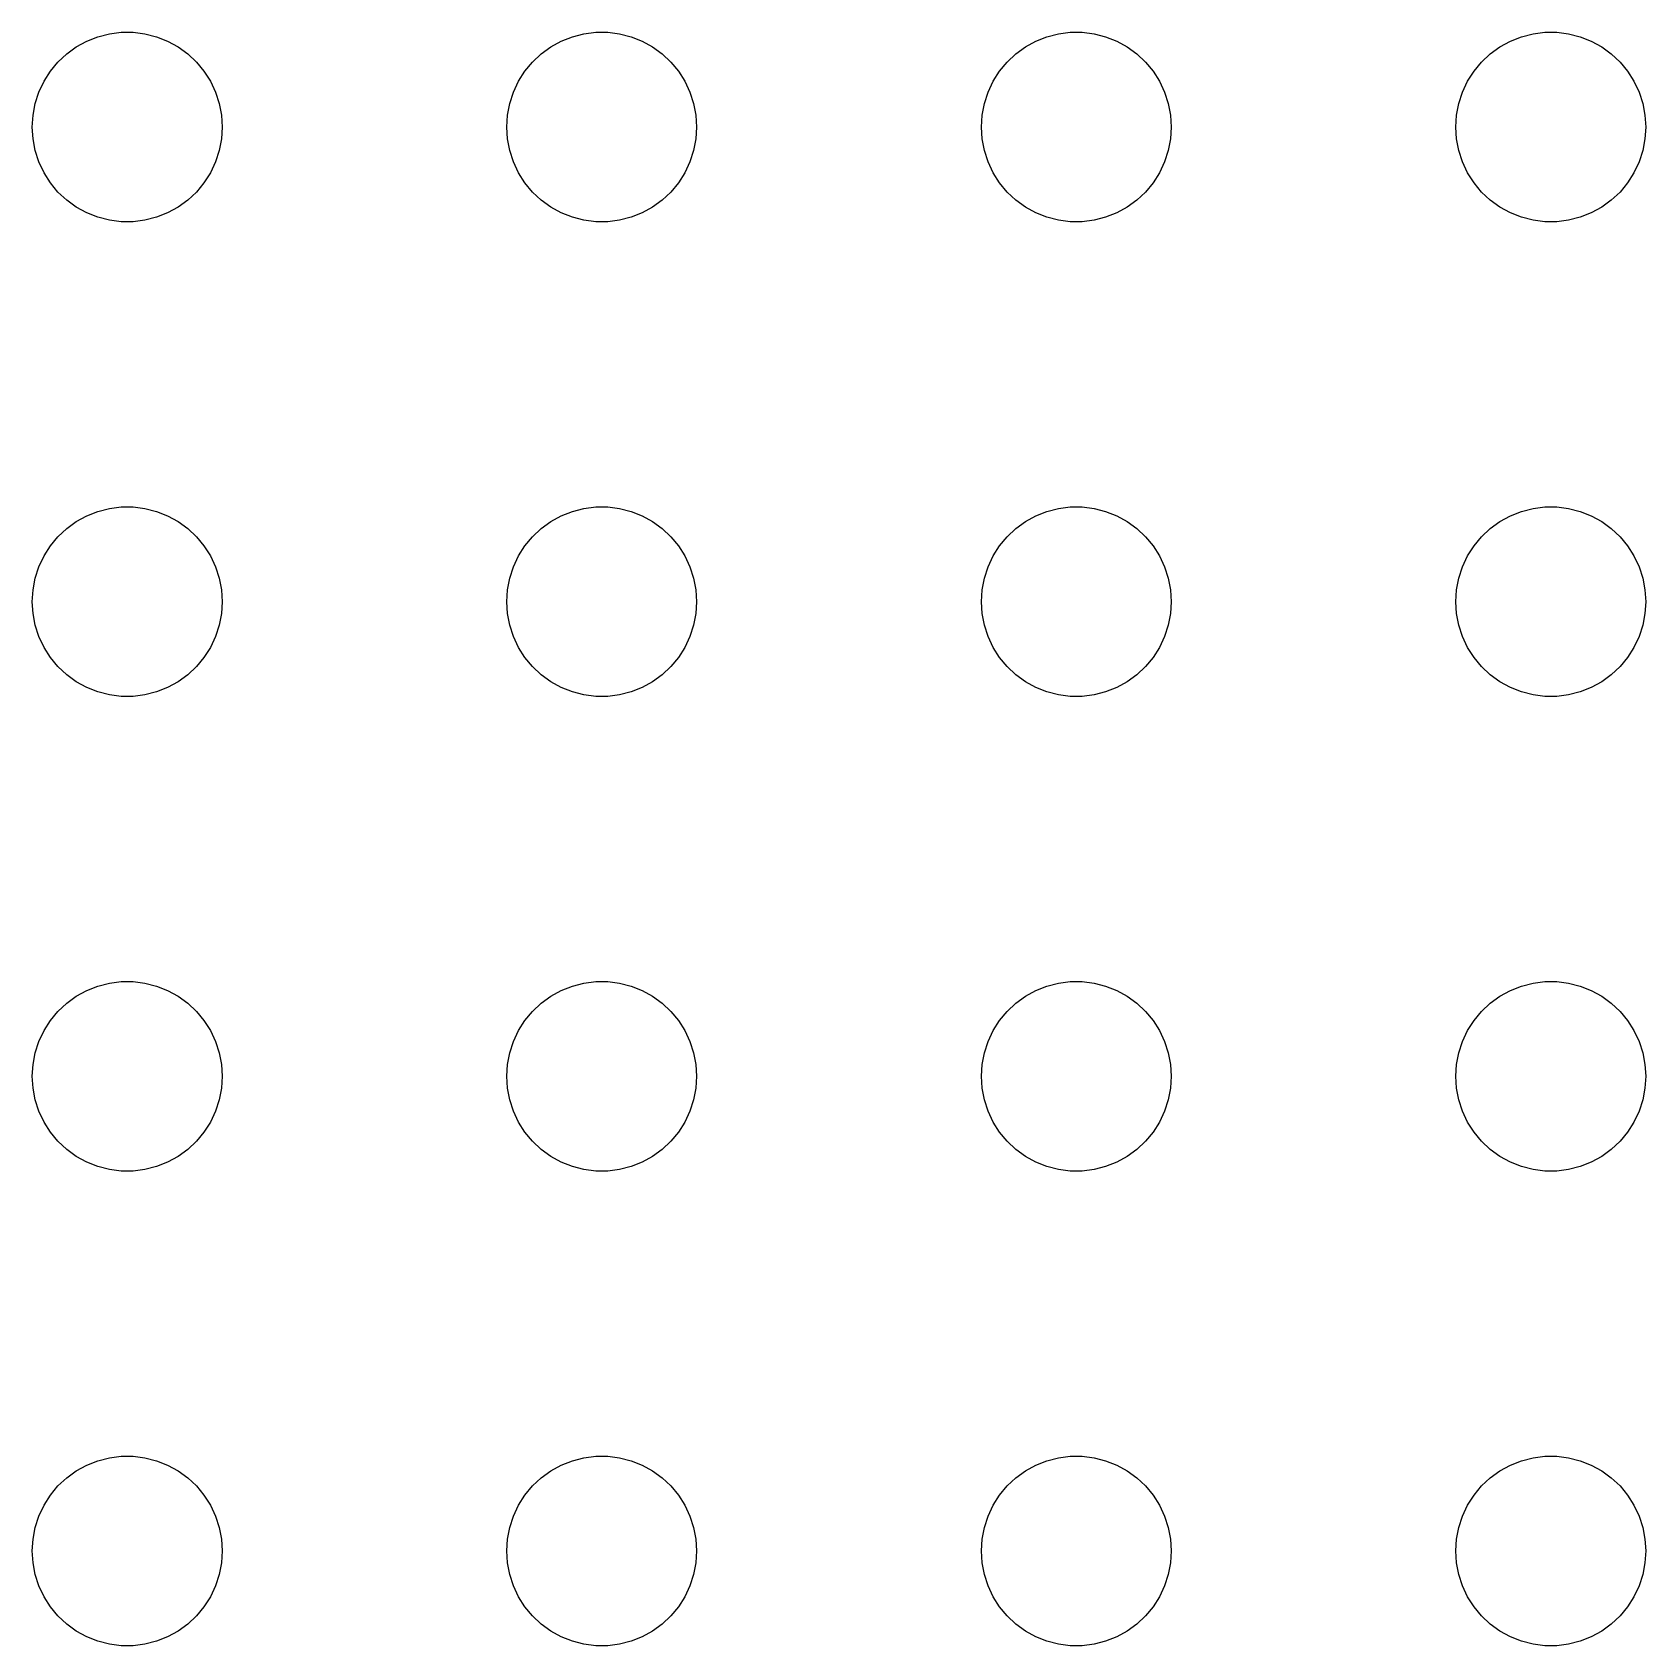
# Model space of a CAD drawing. Header units: metres. Extents: x -112 to 112, y -97 to 97.
# Drawn here: x -84 to -58.5, y 21 to 46.5 of the extents above; entities that cross this region are included whole.
import ezdxf

# ---------------------------------------------------------------- set-up
doc = ezdxf.new("R2010")
doc.units = ezdxf.units.M

msp = doc.modelspace()

# ---------------------------------------------------------------- linework, layer by layer
for p, q in [((-83.1387, 46.3572), (-82.9635, 46.4266)), ((-82.9635, 46.4266), (-82.7811, 46.4734)), ((-82.7811, 46.4734), (-82.5942, 46.497)), ((-82.5942, 46.497), (-82.4058, 46.497)), ((-82.4058, 46.497), (-82.2189, 46.4734)), ((-82.2189, 46.4734), (-82.0365, 46.4266)), ((-82.0365, 46.4266), (-81.8613, 46.3572)), ((-75.6387, 46.3572), (-75.4635, 46.4266)), ((-75.4635, 46.4266), (-75.2811, 46.4734)), ((-75.2811, 46.4734), (-75.0942, 46.497)), ((-75.0942, 46.497), (-74.9058, 46.497)), ((-74.9058, 46.497), (-74.7189, 46.4734)), ((-74.7189, 46.4734), (-74.5365, 46.4266)), ((-74.5365, 46.4266), (-74.3613, 46.3572)), ((-68.1387, 46.3572), (-67.9635, 46.4266)), ((-67.9635, 46.4266), (-67.7811, 46.4734)), ((-67.7811, 46.4734), (-67.5942, 46.497)), ((-67.5942, 46.497), (-67.4058, 46.497)), ((-67.4058, 46.497), (-67.2189, 46.4734)), ((-67.2189, 46.4734), (-67.0365, 46.4266)), ((-67.0365, 46.4266), (-66.8613, 46.3572)), ((-60.6387, 46.3572), (-60.4635, 46.4266)), ((-60.4635, 46.4266), (-60.2811, 46.4734)), ((-60.2811, 46.4734), (-60.0942, 46.497)), ((-60.0942, 46.497), (-59.9058, 46.497)), ((-59.9058, 46.497), (-59.7189, 46.4734)), ((-59.7189, 46.4734), (-59.5365, 46.4266)), ((-59.5365, 46.4266), (-59.3613, 46.3572)), ((-83.5934, 46.0268), (-83.4561, 46.1558)), ((-83.4561, 46.1558), (-83.3037, 46.2665)), ((-83.3037, 46.2665), (-83.1387, 46.3572)), ((-81.8613, 46.3572), (-81.6963, 46.2665)), ((-81.6963, 46.2665), (-81.5439, 46.1558)), ((-81.5439, 46.1558), (-81.4065, 46.0268)), ((-76.0934, 46.0268), (-75.9561, 46.1558)), ((-75.9561, 46.1558), (-75.8037, 46.2665)), ((-75.8037, 46.2665), (-75.6387, 46.3572)), ((-74.3613, 46.3572), (-74.1963, 46.2665)), ((-74.1963, 46.2665), (-74.0439, 46.1558)), ((-74.0439, 46.1558), (-73.9065, 46.0268)), ((-68.5934, 46.0268), (-68.4561, 46.1558)), ((-68.4561, 46.1558), (-68.3037, 46.2665)), ((-68.3037, 46.2665), (-68.1387, 46.3572)), ((-66.8613, 46.3572), (-66.6963, 46.2665)), ((-66.6963, 46.2665), (-66.5439, 46.1558)), ((-66.5439, 46.1558), (-66.4065, 46.0268)), ((-61.0934, 46.0268), (-60.9561, 46.1558)), ((-60.9561, 46.1558), (-60.8037, 46.2665)), ((-60.8037, 46.2665), (-60.6387, 46.3572)), ((-59.3613, 46.3572), (-59.1963, 46.2665)), ((-59.1963, 46.2665), (-59.0439, 46.1558)), ((-59.0439, 46.1558), (-58.9065, 46.0268)), ((-83.7135, 45.8817), (-83.5934, 46.0268)), ((-81.4065, 46.0268), (-81.2865, 45.8817)), ((-76.2135, 45.8817), (-76.0934, 46.0268)), ((-73.9065, 46.0268), (-73.7865, 45.8817)), ((-68.7135, 45.8817), (-68.5934, 46.0268)), ((-66.4065, 46.0268), (-66.2865, 45.8817)), ((-61.2135, 45.8817), (-61.0934, 46.0268)), ((-58.9065, 46.0268), (-58.7865, 45.8817)), ((-83.8947, 45.5522), (-83.8145, 45.7226)), ((-83.8145, 45.7226), (-83.7135, 45.8817)), ((-81.2865, 45.8817), (-81.1855, 45.7226)), ((-81.1855, 45.7226), (-81.1053, 45.5522)), ((-76.3947, 45.5522), (-76.3145, 45.7226)), ((-76.3145, 45.7226), (-76.2135, 45.8817)), ((-73.7865, 45.8817), (-73.6855, 45.7226)), ((-73.6855, 45.7226), (-73.6053, 45.5522)), ((-68.8947, 45.5522), (-68.8145, 45.7226)), ((-68.8145, 45.7226), (-68.7135, 45.8817)), ((-66.2865, 45.8817), (-66.1855, 45.7226)), ((-66.1855, 45.7226), (-66.1053, 45.5522)), ((-61.3947, 45.5522), (-61.3145, 45.7226)), ((-61.3145, 45.7226), (-61.2135, 45.8817)), ((-58.7865, 45.8817), (-58.6855, 45.7226)), ((-58.6855, 45.7226), (-58.6053, 45.5522)), ((-83.9529, 45.373), (-83.8947, 45.5522)), ((-81.1053, 45.5522), (-81.0471, 45.373)), ((-76.4529, 45.373), (-76.3947, 45.5522)), ((-73.6053, 45.5522), (-73.5471, 45.373)), ((-68.9529, 45.373), (-68.8947, 45.5522)), ((-66.1053, 45.5522), (-66.0471, 45.373)), ((-61.4529, 45.373), (-61.3947, 45.5522)), ((-58.6053, 45.5522), (-58.5471, 45.373)), ((-84, 45), (-83.9882, 45.188)), ((-83.9882, 45.188), (-83.9529, 45.373)), ((-81.0471, 45.373), (-81.0118, 45.188)), ((-81.0118, 45.188), (-81, 45)), ((-76.5, 45), (-76.4882, 45.188)), ((-76.4882, 45.188), (-76.4529, 45.373)), ((-73.5471, 45.373), (-73.5118, 45.188)), ((-73.5118, 45.188), (-73.5, 45)), ((-69, 45), (-68.9882, 45.188)), ((-68.9882, 45.188), (-68.9529, 45.373)), ((-66.0471, 45.373), (-66.0118, 45.188)), ((-66.0118, 45.188), (-66, 45)), ((-61.5, 45), (-61.4882, 45.188)), ((-61.4882, 45.188), (-61.4529, 45.373)), ((-58.5471, 45.373), (-58.5118, 45.188)), ((-58.5118, 45.188), (-58.5, 45)), ((-83.9882, 44.812), (-84, 45)), ((-81, 45), (-81.0118, 44.812)), ((-76.4882, 44.812), (-76.5, 45)), ((-73.5, 45), (-73.5118, 44.812)), ((-68.9882, 44.812), (-69, 45)), ((-66, 45), (-66.0118, 44.812)), ((-61.4882, 44.812), (-61.5, 45)), ((-58.5, 45), (-58.5118, 44.812)), ((-83.9529, 44.627), (-83.9882, 44.812)), ((-83.8947, 44.4478), (-83.9529, 44.627)), ((-81.0471, 44.627), (-81.1053, 44.4478)), ((-81.0118, 44.812), (-81.0471, 44.627)), ((-76.4529, 44.627), (-76.4882, 44.812)), ((-76.3947, 44.4478), (-76.4529, 44.627)), ((-73.5471, 44.627), (-73.6053, 44.4478)), ((-73.5118, 44.812), (-73.5471, 44.627)), ((-68.9529, 44.627), (-68.9882, 44.812)), ((-68.8947, 44.4478), (-68.9529, 44.627)), ((-66.0471, 44.627), (-66.1053, 44.4478)), ((-66.0118, 44.812), (-66.0471, 44.627)), ((-61.4529, 44.627), (-61.4882, 44.812)), ((-61.3947, 44.4478), (-61.4529, 44.627)), ((-58.5471, 44.627), (-58.6053, 44.4478)), ((-58.5118, 44.812), (-58.5471, 44.627)), ((-83.8145, 44.2774), (-83.8947, 44.4478)), ((-81.1053, 44.4478), (-81.1855, 44.2774)), ((-76.3145, 44.2774), (-76.3947, 44.4478)), ((-73.6053, 44.4478), (-73.6855, 44.2774)), ((-68.8145, 44.2774), (-68.8947, 44.4478)), ((-66.1053, 44.4478), (-66.1855, 44.2774)), ((-61.3145, 44.2774), (-61.3947, 44.4478)), ((-58.6053, 44.4478), (-58.6855, 44.2774)), ((-83.7135, 44.1183), (-83.8145, 44.2774)), ((-83.5934, 43.9732), (-83.7135, 44.1183)), ((-81.2865, 44.1183), (-81.4065, 43.9732)), ((-81.1855, 44.2774), (-81.2865, 44.1183)), ((-76.2135, 44.1183), (-76.3145, 44.2774)), ((-76.0934, 43.9732), (-76.2135, 44.1183)), ((-73.7865, 44.1183), (-73.9065, 43.9732)), ((-73.6855, 44.2774), (-73.7865, 44.1183)), ((-68.7135, 44.1183), (-68.8145, 44.2774)), ((-68.5934, 43.9732), (-68.7135, 44.1183)), ((-66.2865, 44.1183), (-66.4065, 43.9732)), ((-66.1855, 44.2774), (-66.2865, 44.1183)), ((-61.2135, 44.1183), (-61.3145, 44.2774)), ((-61.0934, 43.9732), (-61.2135, 44.1183)), ((-58.7865, 44.1183), (-58.9065, 43.9732)), ((-58.6855, 44.2774), (-58.7865, 44.1183)), ((-83.4561, 43.8442), (-83.5934, 43.9732)), ((-81.4065, 43.9732), (-81.5439, 43.8442)), ((-75.9561, 43.8442), (-76.0934, 43.9732)), ((-73.9065, 43.9732), (-74.0439, 43.8442)), ((-68.4561, 43.8442), (-68.5934, 43.9732)), ((-66.4065, 43.9732), (-66.5439, 43.8442)), ((-60.9561, 43.8442), (-61.0934, 43.9732)), ((-58.9065, 43.9732), (-59.0439, 43.8442)), ((-83.3037, 43.7335), (-83.4561, 43.8442)), ((-83.1387, 43.6428), (-83.3037, 43.7335)), ((-82.9635, 43.5734), (-83.1387, 43.6428)), ((-81.8613, 43.6428), (-82.0365, 43.5734)), ((-81.6963, 43.7335), (-81.8613, 43.6428)), ((-81.5439, 43.8442), (-81.6963, 43.7335)), ((-75.8037, 43.7335), (-75.9561, 43.8442)), ((-75.6387, 43.6428), (-75.8037, 43.7335)), ((-75.4635, 43.5734), (-75.6387, 43.6428)), ((-74.3613, 43.6428), (-74.5365, 43.5734)), ((-74.1963, 43.7335), (-74.3613, 43.6428)), ((-74.0439, 43.8442), (-74.1963, 43.7335)), ((-68.3037, 43.7335), (-68.4561, 43.8442)), ((-68.1387, 43.6428), (-68.3037, 43.7335)), ((-67.9635, 43.5734), (-68.1387, 43.6428)), ((-66.8613, 43.6428), (-67.0365, 43.5734)), ((-66.6963, 43.7335), (-66.8613, 43.6428)), ((-66.5439, 43.8442), (-66.6963, 43.7335)), ((-60.8037, 43.7335), (-60.9561, 43.8442)), ((-60.6387, 43.6428), (-60.8037, 43.7335)), ((-60.4635, 43.5734), (-60.6387, 43.6428)), ((-59.3613, 43.6428), (-59.5365, 43.5734)), ((-59.1963, 43.7335), (-59.3613, 43.6428)), ((-59.0439, 43.8442), (-59.1963, 43.7335)), ((-82.7811, 43.5266), (-82.9635, 43.5734)), ((-82.5942, 43.503), (-82.7811, 43.5266)), ((-82.4058, 43.503), (-82.5942, 43.503)), ((-82.2189, 43.5266), (-82.4058, 43.503)), ((-82.0365, 43.5734), (-82.2189, 43.5266)), ((-75.2811, 43.5266), (-75.4635, 43.5734)), ((-75.0942, 43.503), (-75.2811, 43.5266)), ((-74.9058, 43.503), (-75.0942, 43.503)), ((-74.7189, 43.5266), (-74.9058, 43.503)), ((-74.5365, 43.5734), (-74.7189, 43.5266)), ((-67.7811, 43.5266), (-67.9635, 43.5734)), ((-67.5942, 43.503), (-67.7811, 43.5266)), ((-67.4058, 43.503), (-67.5942, 43.503)), ((-67.2189, 43.5266), (-67.4058, 43.503)), ((-67.0365, 43.5734), (-67.2189, 43.5266)), ((-60.2811, 43.5266), (-60.4635, 43.5734)), ((-60.0942, 43.503), (-60.2811, 43.5266)), ((-59.9058, 43.503), (-60.0942, 43.503)), ((-59.7189, 43.5266), (-59.9058, 43.503)), ((-59.5365, 43.5734), (-59.7189, 43.5266)), ((-83.4561, 38.6558), (-83.3037, 38.7665)), ((-83.3037, 38.7665), (-83.1387, 38.8572)), ((-83.1387, 38.8572), (-82.9635, 38.9266)), ((-82.9635, 38.9266), (-82.7811, 38.9734)), ((-82.7811, 38.9734), (-82.5942, 38.997)), ((-82.5942, 38.997), (-82.4058, 38.997)), ((-82.4058, 38.997), (-82.2189, 38.9734)), ((-82.2189, 38.9734), (-82.0365, 38.9266)), ((-82.0365, 38.9266), (-81.8613, 38.8572)), ((-81.8613, 38.8572), (-81.6963, 38.7665)), ((-81.6963, 38.7665), (-81.5439, 38.6558)), ((-75.9561, 38.6558), (-75.8037, 38.7665)), ((-75.8037, 38.7665), (-75.6387, 38.8572)), ((-75.6387, 38.8572), (-75.4635, 38.9266)), ((-75.4635, 38.9266), (-75.2811, 38.9734)), ((-75.2811, 38.9734), (-75.0942, 38.997)), ((-75.0942, 38.997), (-74.9058, 38.997)), ((-74.9058, 38.997), (-74.7189, 38.9734)), ((-74.7189, 38.9734), (-74.5365, 38.9266)), ((-74.5365, 38.9266), (-74.3613, 38.8572)), ((-74.3613, 38.8572), (-74.1963, 38.7665)), ((-74.1963, 38.7665), (-74.0439, 38.6558)), ((-68.4561, 38.6558), (-68.3037, 38.7665)), ((-68.3037, 38.7665), (-68.1387, 38.8572)), ((-68.1387, 38.8572), (-67.9635, 38.9266)), ((-67.9635, 38.9266), (-67.7811, 38.9734)), ((-67.7811, 38.9734), (-67.5942, 38.997)), ((-67.5942, 38.997), (-67.4058, 38.997)), ((-67.4058, 38.997), (-67.2189, 38.9734)), ((-67.2189, 38.9734), (-67.0365, 38.9266)), ((-67.0365, 38.9266), (-66.8613, 38.8572)), ((-66.8613, 38.8572), (-66.6963, 38.7665)), ((-66.6963, 38.7665), (-66.5439, 38.6558)), ((-60.9561, 38.6558), (-60.8037, 38.7665)), ((-60.8037, 38.7665), (-60.6387, 38.8572)), ((-60.6387, 38.8572), (-60.4635, 38.9266)), ((-60.4635, 38.9266), (-60.2811, 38.9734)), ((-60.2811, 38.9734), (-60.0942, 38.997)), ((-60.0942, 38.997), (-59.9058, 38.997)), ((-59.9058, 38.997), (-59.7189, 38.9734)), ((-59.7189, 38.9734), (-59.5365, 38.9266)), ((-59.5365, 38.9266), (-59.3613, 38.8572)), ((-59.3613, 38.8572), (-59.1963, 38.7665)), ((-59.1963, 38.7665), (-59.0439, 38.6558)), ((-83.7135, 38.3817), (-83.5934, 38.5268)), ((-83.5934, 38.5268), (-83.4561, 38.6558)), ((-81.5439, 38.6558), (-81.4065, 38.5268)), ((-81.4065, 38.5268), (-81.2865, 38.3817)), ((-76.2135, 38.3817), (-76.0934, 38.5268)), ((-76.0934, 38.5268), (-75.9561, 38.6558)), ((-74.0439, 38.6558), (-73.9065, 38.5268)), ((-73.9065, 38.5268), (-73.7865, 38.3817)), ((-68.7135, 38.3817), (-68.5934, 38.5268)), ((-68.5934, 38.5268), (-68.4561, 38.6558)), ((-66.5439, 38.6558), (-66.4065, 38.5268)), ((-66.4065, 38.5268), (-66.2865, 38.3817)), ((-61.2135, 38.3817), (-61.0934, 38.5268)), ((-61.0934, 38.5268), (-60.9561, 38.6558)), ((-59.0439, 38.6558), (-58.9065, 38.5268)), ((-58.9065, 38.5268), (-58.7865, 38.3817)), ((-83.8145, 38.2226), (-83.7135, 38.3817)), ((-81.2865, 38.3817), (-81.1855, 38.2226)), ((-76.3145, 38.2226), (-76.2135, 38.3817)), ((-73.7865, 38.3817), (-73.6855, 38.2226)), ((-68.8145, 38.2226), (-68.7135, 38.3817)), ((-66.2865, 38.3817), (-66.1855, 38.2226)), ((-61.3145, 38.2226), (-61.2135, 38.3817)), ((-58.7865, 38.3817), (-58.6855, 38.2226)), ((-83.9529, 37.873), (-83.8947, 38.0522)), ((-83.8947, 38.0522), (-83.8145, 38.2226)), ((-81.1855, 38.2226), (-81.1053, 38.0522)), ((-81.1053, 38.0522), (-81.0471, 37.873)), ((-76.4529, 37.873), (-76.3947, 38.0522)), ((-76.3947, 38.0522), (-76.3145, 38.2226)), ((-73.6855, 38.2226), (-73.6053, 38.0522)), ((-73.6053, 38.0522), (-73.5471, 37.873)), ((-68.9529, 37.873), (-68.8947, 38.0522)), ((-68.8947, 38.0522), (-68.8145, 38.2226)), ((-66.1855, 38.2226), (-66.1053, 38.0522)), ((-66.1053, 38.0522), (-66.0471, 37.873)), ((-61.4529, 37.873), (-61.3947, 38.0522)), ((-61.3947, 38.0522), (-61.3145, 38.2226)), ((-58.6855, 38.2226), (-58.6053, 38.0522)), ((-58.6053, 38.0522), (-58.5471, 37.873)), ((-83.9882, 37.688), (-83.9529, 37.873)), ((-81.0471, 37.873), (-81.0118, 37.688)), ((-76.4882, 37.688), (-76.4529, 37.873)), ((-73.5471, 37.873), (-73.5118, 37.688)), ((-68.9882, 37.688), (-68.9529, 37.873)), ((-66.0471, 37.873), (-66.0118, 37.688)), ((-61.4882, 37.688), (-61.4529, 37.873)), ((-58.5471, 37.873), (-58.5118, 37.688)), ((-84, 37.5), (-83.9882, 37.688)), ((-83.9882, 37.312), (-84, 37.5)), ((-81.0118, 37.688), (-81, 37.5)), ((-81, 37.5), (-81.0118, 37.312)), ((-76.5, 37.5), (-76.4882, 37.688)), ((-76.4882, 37.312), (-76.5, 37.5)), ((-73.5118, 37.688), (-73.5, 37.5)), ((-73.5, 37.5), (-73.5118, 37.312)), ((-69, 37.5), (-68.9882, 37.688)), ((-68.9882, 37.312), (-69, 37.5)), ((-66.0118, 37.688), (-66, 37.5)), ((-66, 37.5), (-66.0118, 37.312)), ((-61.5, 37.5), (-61.4882, 37.688)), ((-61.4882, 37.312), (-61.5, 37.5)), ((-58.5118, 37.688), (-58.5, 37.5)), ((-58.5, 37.5), (-58.5118, 37.312)), ((-83.9529, 37.127), (-83.9882, 37.312)), ((-81.0118, 37.312), (-81.0471, 37.127)), ((-76.4529, 37.127), (-76.4882, 37.312)), ((-73.5118, 37.312), (-73.5471, 37.127)), ((-68.9529, 37.127), (-68.9882, 37.312)), ((-66.0118, 37.312), (-66.0471, 37.127)), ((-61.4529, 37.127), (-61.4882, 37.312)), ((-58.5118, 37.312), (-58.5471, 37.127)), ((-83.8947, 36.9478), (-83.9529, 37.127)), ((-81.0471, 37.127), (-81.1053, 36.9478)), ((-76.3947, 36.9478), (-76.4529, 37.127)), ((-73.5471, 37.127), (-73.6053, 36.9478)), ((-68.8947, 36.9478), (-68.9529, 37.127)), ((-66.0471, 37.127), (-66.1053, 36.9478)), ((-61.3947, 36.9478), (-61.4529, 37.127)), ((-58.5471, 37.127), (-58.6053, 36.9478)), ((-83.8145, 36.7774), (-83.8947, 36.9478)), ((-83.7135, 36.6183), (-83.8145, 36.7774)), ((-81.1855, 36.7774), (-81.2865, 36.6183)), ((-81.1053, 36.9478), (-81.1855, 36.7774)), ((-76.3145, 36.7774), (-76.3947, 36.9478)), ((-76.2135, 36.6183), (-76.3145, 36.7774)), ((-73.6855, 36.7774), (-73.7865, 36.6183)), ((-73.6053, 36.9478), (-73.6855, 36.7774)), ((-68.8145, 36.7774), (-68.8947, 36.9478)), ((-68.7135, 36.6183), (-68.8145, 36.7774)), ((-66.1855, 36.7774), (-66.2865, 36.6183)), ((-66.1053, 36.9478), (-66.1855, 36.7774)), ((-61.3145, 36.7774), (-61.3947, 36.9478)), ((-61.2135, 36.6183), (-61.3145, 36.7774)), ((-58.6855, 36.7774), (-58.7865, 36.6183)), ((-58.6053, 36.9478), (-58.6855, 36.7774)), ((-83.5934, 36.4732), (-83.7135, 36.6183)), ((-83.4561, 36.3442), (-83.5934, 36.4732)), ((-81.4065, 36.4732), (-81.5439, 36.3442)), ((-81.2865, 36.6183), (-81.4065, 36.4732)), ((-76.0934, 36.4732), (-76.2135, 36.6183)), ((-75.9561, 36.3442), (-76.0934, 36.4732)), ((-73.9065, 36.4732), (-74.0439, 36.3442)), ((-73.7865, 36.6183), (-73.9065, 36.4732)), ((-68.5934, 36.4732), (-68.7135, 36.6183)), ((-68.4561, 36.3442), (-68.5934, 36.4732)), ((-66.4065, 36.4732), (-66.5439, 36.3442)), ((-66.2865, 36.6183), (-66.4065, 36.4732)), ((-61.0934, 36.4732), (-61.2135, 36.6183)), ((-60.9561, 36.3442), (-61.0934, 36.4732)), ((-58.9065, 36.4732), (-59.0439, 36.3442)), ((-58.7865, 36.6183), (-58.9065, 36.4732)), ((-83.3037, 36.2335), (-83.4561, 36.3442)), ((-83.1387, 36.1428), (-83.3037, 36.2335)), ((-81.6963, 36.2335), (-81.8613, 36.1428)), ((-81.5439, 36.3442), (-81.6963, 36.2335)), ((-75.8037, 36.2335), (-75.9561, 36.3442)), ((-75.6387, 36.1428), (-75.8037, 36.2335)), ((-74.1963, 36.2335), (-74.3613, 36.1428)), ((-74.0439, 36.3442), (-74.1963, 36.2335)), ((-68.3037, 36.2335), (-68.4561, 36.3442)), ((-68.1387, 36.1428), (-68.3037, 36.2335)), ((-66.6963, 36.2335), (-66.8613, 36.1428)), ((-66.5439, 36.3442), (-66.6963, 36.2335)), ((-60.8037, 36.2335), (-60.9561, 36.3442)), ((-60.6387, 36.1428), (-60.8037, 36.2335)), ((-59.1963, 36.2335), (-59.3613, 36.1428)), ((-59.0439, 36.3442), (-59.1963, 36.2335)), ((-82.9635, 36.0734), (-83.1387, 36.1428)), ((-82.7811, 36.0266), (-82.9635, 36.0734)), ((-82.5942, 36.003), (-82.7811, 36.0266)), ((-82.4058, 36.003), (-82.5942, 36.003)), ((-82.2189, 36.0266), (-82.4058, 36.003)), ((-82.0365, 36.0734), (-82.2189, 36.0266)), ((-81.8613, 36.1428), (-82.0365, 36.0734)), ((-75.4635, 36.0734), (-75.6387, 36.1428)), ((-75.2811, 36.0266), (-75.4635, 36.0734)), ((-75.0942, 36.003), (-75.2811, 36.0266)), ((-74.9058, 36.003), (-75.0942, 36.003)), ((-74.7189, 36.0266), (-74.9058, 36.003)), ((-74.5365, 36.0734), (-74.7189, 36.0266)), ((-74.3613, 36.1428), (-74.5365, 36.0734)), ((-67.9635, 36.0734), (-68.1387, 36.1428)), ((-67.7811, 36.0266), (-67.9635, 36.0734)), ((-67.5942, 36.003), (-67.7811, 36.0266)), ((-67.4058, 36.003), (-67.5942, 36.003)), ((-67.2189, 36.0266), (-67.4058, 36.003)), ((-67.0365, 36.0734), (-67.2189, 36.0266)), ((-66.8613, 36.1428), (-67.0365, 36.0734)), ((-60.4635, 36.0734), (-60.6387, 36.1428)), ((-60.2811, 36.0266), (-60.4635, 36.0734)), ((-60.0942, 36.003), (-60.2811, 36.0266)), ((-59.9058, 36.003), (-60.0942, 36.003)), ((-59.7189, 36.0266), (-59.9058, 36.003)), ((-59.5365, 36.0734), (-59.7189, 36.0266)), ((-59.3613, 36.1428), (-59.5365, 36.0734)), ((-83.1387, 31.3572), (-82.9635, 31.4266)), ((-82.9635, 31.4266), (-82.7811, 31.4734)), ((-82.7811, 31.4734), (-82.5942, 31.497)), ((-82.5942, 31.497), (-82.4058, 31.497)), ((-82.4058, 31.497), (-82.2189, 31.4734)), ((-82.2189, 31.4734), (-82.0365, 31.4266)), ((-82.0365, 31.4266), (-81.8613, 31.3572)), ((-75.6387, 31.3572), (-75.4635, 31.4266)), ((-75.4635, 31.4266), (-75.2811, 31.4734)), ((-75.2811, 31.4734), (-75.0942, 31.497)), ((-75.0942, 31.497), (-74.9058, 31.497)), ((-74.9058, 31.497), (-74.7189, 31.4734)), ((-74.7189, 31.4734), (-74.5365, 31.4266)), ((-74.5365, 31.4266), (-74.3613, 31.3572)), ((-68.1387, 31.3572), (-67.9635, 31.4266)), ((-67.9635, 31.4266), (-67.7811, 31.4734)), ((-67.7811, 31.4734), (-67.5942, 31.497)), ((-67.5942, 31.497), (-67.4058, 31.497)), ((-67.4058, 31.497), (-67.2189, 31.4734)), ((-67.2189, 31.4734), (-67.0365, 31.4266)), ((-67.0365, 31.4266), (-66.8613, 31.3572)), ((-60.6387, 31.3572), (-60.4635, 31.4266)), ((-60.4635, 31.4266), (-60.2811, 31.4734)), ((-60.2811, 31.4734), (-60.0942, 31.497)), ((-60.0942, 31.497), (-59.9058, 31.497)), ((-59.9058, 31.497), (-59.7189, 31.4734)), ((-59.7189, 31.4734), (-59.5365, 31.4266)), ((-59.5365, 31.4266), (-59.3613, 31.3572)), ((-83.5934, 31.0268), (-83.4561, 31.1558)), ((-83.4561, 31.1558), (-83.3037, 31.2665)), ((-83.3037, 31.2665), (-83.1387, 31.3572)), ((-81.8613, 31.3572), (-81.6963, 31.2665)), ((-81.6963, 31.2665), (-81.5439, 31.1558)), ((-81.5439, 31.1558), (-81.4065, 31.0268)), ((-76.0934, 31.0268), (-75.9561, 31.1558)), ((-75.9561, 31.1558), (-75.8037, 31.2665)), ((-75.8037, 31.2665), (-75.6387, 31.3572)), ((-74.3613, 31.3572), (-74.1963, 31.2665)), ((-74.1963, 31.2665), (-74.0439, 31.1558)), ((-74.0439, 31.1558), (-73.9065, 31.0268)), ((-68.5934, 31.0268), (-68.4561, 31.1558)), ((-68.4561, 31.1558), (-68.3037, 31.2665)), ((-68.3037, 31.2665), (-68.1387, 31.3572)), ((-66.8613, 31.3572), (-66.6963, 31.2665)), ((-66.6963, 31.2665), (-66.5439, 31.1558)), ((-66.5439, 31.1558), (-66.4065, 31.0268)), ((-61.0934, 31.0268), (-60.9561, 31.1558)), ((-60.9561, 31.1558), (-60.8037, 31.2665)), ((-60.8037, 31.2665), (-60.6387, 31.3572)), ((-59.3613, 31.3572), (-59.1963, 31.2665)), ((-59.1963, 31.2665), (-59.0439, 31.1558)), ((-59.0439, 31.1558), (-58.9065, 31.0268)), ((-83.8145, 30.7226), (-83.7135, 30.8817)), ((-83.7135, 30.8817), (-83.5934, 31.0268)), ((-81.4065, 31.0268), (-81.2865, 30.8817)), ((-81.2865, 30.8817), (-81.1855, 30.7226)), ((-76.3145, 30.7226), (-76.2135, 30.8817)), ((-76.2135, 30.8817), (-76.0934, 31.0268)), ((-73.9065, 31.0268), (-73.7865, 30.8817)), ((-73.7865, 30.8817), (-73.6855, 30.7226)), ((-68.8145, 30.7226), (-68.7135, 30.8817)), ((-68.7135, 30.8817), (-68.5934, 31.0268)), ((-66.4065, 31.0268), (-66.2865, 30.8817)), ((-66.2865, 30.8817), (-66.1855, 30.7226)), ((-61.3145, 30.7226), (-61.2135, 30.8817)), ((-61.2135, 30.8817), (-61.0934, 31.0268)), ((-58.9065, 31.0268), (-58.7865, 30.8817)), ((-58.7865, 30.8817), (-58.6855, 30.7226)), ((-83.8947, 30.5522), (-83.8145, 30.7226)), ((-81.1855, 30.7226), (-81.1053, 30.5522)), ((-76.3947, 30.5522), (-76.3145, 30.7226)), ((-73.6855, 30.7226), (-73.6053, 30.5522)), ((-68.8947, 30.5522), (-68.8145, 30.7226)), ((-66.1855, 30.7226), (-66.1053, 30.5522)), ((-61.3947, 30.5522), (-61.3145, 30.7226)), ((-58.6855, 30.7226), (-58.6053, 30.5522)), ((-83.9882, 30.188), (-83.9529, 30.373)), ((-83.9529, 30.373), (-83.8947, 30.5522)), ((-81.1053, 30.5522), (-81.0471, 30.373)), ((-81.0471, 30.373), (-81.0118, 30.188)), ((-76.4882, 30.188), (-76.4529, 30.373)), ((-76.4529, 30.373), (-76.3947, 30.5522)), ((-73.6053, 30.5522), (-73.5471, 30.373)), ((-73.5471, 30.373), (-73.5118, 30.188)), ((-68.9882, 30.188), (-68.9529, 30.373)), ((-68.9529, 30.373), (-68.8947, 30.5522)), ((-66.1053, 30.5522), (-66.0471, 30.373)), ((-66.0471, 30.373), (-66.0118, 30.188)), ((-61.4882, 30.188), (-61.4529, 30.373)), ((-61.4529, 30.373), (-61.3947, 30.5522)), ((-58.6053, 30.5522), (-58.5471, 30.373)), ((-58.5471, 30.373), (-58.5118, 30.188)), ((-84, 30), (-83.9882, 30.188)), ((-81.0118, 30.188), (-81, 30)), ((-76.5, 30), (-76.4882, 30.188)), ((-73.5118, 30.188), (-73.5, 30)), ((-69, 30), (-68.9882, 30.188)), ((-66.0118, 30.188), (-66, 30)), ((-61.5, 30), (-61.4882, 30.188)), ((-58.5118, 30.188), (-58.5, 30)), ((-83.9882, 29.812), (-84, 30)), ((-81, 30), (-81.0118, 29.812)), ((-76.4882, 29.812), (-76.5, 30)), ((-73.5, 30), (-73.5118, 29.812)), ((-68.9882, 29.812), (-69, 30)), ((-66, 30), (-66.0118, 29.812)), ((-61.4882, 29.812), (-61.5, 30)), ((-58.5, 30), (-58.5118, 29.812)), ((-83.9529, 29.627), (-83.9882, 29.812)), ((-83.8947, 29.4478), (-83.9529, 29.627)), ((-81.0471, 29.627), (-81.1053, 29.4478)), ((-81.0118, 29.812), (-81.0471, 29.627)), ((-76.4529, 29.627), (-76.4882, 29.812)), ((-76.3947, 29.4478), (-76.4529, 29.627)), ((-73.5471, 29.627), (-73.6053, 29.4478)), ((-73.5118, 29.812), (-73.5471, 29.627)), ((-68.9529, 29.627), (-68.9882, 29.812)), ((-68.8947, 29.4478), (-68.9529, 29.627)), ((-66.0471, 29.627), (-66.1053, 29.4478)), ((-66.0118, 29.812), (-66.0471, 29.627)), ((-61.4529, 29.627), (-61.4882, 29.812)), ((-61.3947, 29.4478), (-61.4529, 29.627)), ((-58.5471, 29.627), (-58.6053, 29.4478)), ((-58.5118, 29.812), (-58.5471, 29.627)), ((-83.8145, 29.2774), (-83.8947, 29.4478)), ((-81.1053, 29.4478), (-81.1855, 29.2774)), ((-76.3145, 29.2774), (-76.3947, 29.4478)), ((-73.6053, 29.4478), (-73.6855, 29.2774)), ((-68.8145, 29.2774), (-68.8947, 29.4478)), ((-66.1053, 29.4478), (-66.1855, 29.2774)), ((-61.3145, 29.2774), (-61.3947, 29.4478)), ((-58.6053, 29.4478), (-58.6855, 29.2774)), ((-83.7135, 29.1183), (-83.8145, 29.2774)), ((-83.5934, 28.9732), (-83.7135, 29.1183)), ((-81.2865, 29.1183), (-81.4065, 28.9732)), ((-81.1855, 29.2774), (-81.2865, 29.1183)), ((-76.2135, 29.1183), (-76.3145, 29.2774)), ((-76.0934, 28.9732), (-76.2135, 29.1183)), ((-73.7865, 29.1183), (-73.9065, 28.9732)), ((-73.6855, 29.2774), (-73.7865, 29.1183)), ((-68.7135, 29.1183), (-68.8145, 29.2774)), ((-68.5934, 28.9732), (-68.7135, 29.1183)), ((-66.2865, 29.1183), (-66.4065, 28.9732)), ((-66.1855, 29.2774), (-66.2865, 29.1183)), ((-61.2135, 29.1183), (-61.3145, 29.2774)), ((-61.0934, 28.9732), (-61.2135, 29.1183)), ((-58.7865, 29.1183), (-58.9065, 28.9732)), ((-58.6855, 29.2774), (-58.7865, 29.1183)), ((-83.4561, 28.8442), (-83.5934, 28.9732)), ((-83.3037, 28.7335), (-83.4561, 28.8442)), ((-81.5439, 28.8442), (-81.6963, 28.7335)), ((-81.4065, 28.9732), (-81.5439, 28.8442)), ((-75.9561, 28.8442), (-76.0934, 28.9732)), ((-75.8037, 28.7335), (-75.9561, 28.8442)), ((-74.0439, 28.8442), (-74.1963, 28.7335)), ((-73.9065, 28.9732), (-74.0439, 28.8442)), ((-68.4561, 28.8442), (-68.5934, 28.9732)), ((-68.3037, 28.7335), (-68.4561, 28.8442)), ((-66.5439, 28.8442), (-66.6963, 28.7335)), ((-66.4065, 28.9732), (-66.5439, 28.8442)), ((-60.9561, 28.8442), (-61.0934, 28.9732)), ((-60.8037, 28.7335), (-60.9561, 28.8442)), ((-59.0439, 28.8442), (-59.1963, 28.7335)), ((-58.9065, 28.9732), (-59.0439, 28.8442)), ((-83.1387, 28.6427), (-83.3037, 28.7335)), ((-82.9635, 28.5734), (-83.1387, 28.6427)), ((-82.7811, 28.5266), (-82.9635, 28.5734)), ((-82.0365, 28.5734), (-82.2189, 28.5266)), ((-81.8613, 28.6427), (-82.0365, 28.5734)), ((-81.6963, 28.7335), (-81.8613, 28.6427)), ((-75.6387, 28.6427), (-75.8037, 28.7335)), ((-75.4635, 28.5734), (-75.6387, 28.6427)), ((-75.2811, 28.5266), (-75.4635, 28.5734)), ((-74.5365, 28.5734), (-74.7189, 28.5266)), ((-74.3613, 28.6427), (-74.5365, 28.5734)), ((-74.1963, 28.7335), (-74.3613, 28.6427)), ((-68.1387, 28.6427), (-68.3037, 28.7335)), ((-67.9635, 28.5734), (-68.1387, 28.6427)), ((-67.7811, 28.5266), (-67.9635, 28.5734)), ((-67.0365, 28.5734), (-67.2189, 28.5266)), ((-66.8613, 28.6427), (-67.0365, 28.5734)), ((-66.6963, 28.7335), (-66.8613, 28.6427)), ((-60.6387, 28.6427), (-60.8037, 28.7335)), ((-60.4635, 28.5734), (-60.6387, 28.6427)), ((-60.2811, 28.5266), (-60.4635, 28.5734)), ((-59.5365, 28.5734), (-59.7189, 28.5266)), ((-59.3613, 28.6427), (-59.5365, 28.5734)), ((-59.1963, 28.7335), (-59.3613, 28.6427)), ((-82.5942, 28.503), (-82.7811, 28.5266)), ((-82.4058, 28.503), (-82.5942, 28.503)), ((-82.2189, 28.5266), (-82.4058, 28.503)), ((-75.0942, 28.503), (-75.2811, 28.5266)), ((-74.9058, 28.503), (-75.0942, 28.503)), ((-74.7189, 28.5266), (-74.9058, 28.503)), ((-67.5942, 28.503), (-67.7811, 28.5266)), ((-67.4058, 28.503), (-67.5942, 28.503)), ((-67.2189, 28.5266), (-67.4058, 28.503)), ((-60.0942, 28.503), (-60.2811, 28.5266)), ((-59.9058, 28.503), (-60.0942, 28.503)), ((-59.7189, 28.5266), (-59.9058, 28.503)), ((-82.9635, 23.9266), (-82.7811, 23.9734)), ((-82.7811, 23.9734), (-82.5942, 23.997)), ((-82.5942, 23.997), (-82.4058, 23.997)), ((-82.4058, 23.997), (-82.2189, 23.9734)), ((-82.2189, 23.9734), (-82.0365, 23.9266)), ((-75.4635, 23.9266), (-75.2811, 23.9734)), ((-75.2811, 23.9734), (-75.0942, 23.997)), ((-75.0942, 23.997), (-74.9058, 23.997)), ((-74.9058, 23.997), (-74.7189, 23.9734)), ((-74.7189, 23.9734), (-74.5365, 23.9266)), ((-67.9635, 23.9266), (-67.7811, 23.9734)), ((-67.7811, 23.9734), (-67.5942, 23.997)), ((-67.5942, 23.997), (-67.4058, 23.997)), ((-67.4058, 23.997), (-67.2189, 23.9734)), ((-67.2189, 23.9734), (-67.0365, 23.9266)), ((-60.4635, 23.9266), (-60.2811, 23.9734)), ((-60.2811, 23.9734), (-60.0942, 23.997)), ((-60.0942, 23.997), (-59.9058, 23.997)), ((-59.9058, 23.997), (-59.7189, 23.9734)), ((-59.7189, 23.9734), (-59.5365, 23.9266)), ((-83.4561, 23.6558), (-83.3037, 23.7665)), ((-83.3037, 23.7665), (-83.1387, 23.8572)), ((-83.1387, 23.8572), (-82.9635, 23.9266)), ((-82.0365, 23.9266), (-81.8613, 23.8572)), ((-81.8613, 23.8572), (-81.6963, 23.7665)), ((-81.6963, 23.7665), (-81.5439, 23.6558)), ((-75.9561, 23.6558), (-75.8037, 23.7665)), ((-75.8037, 23.7665), (-75.6387, 23.8572)), ((-75.6387, 23.8572), (-75.4635, 23.9266)), ((-74.5365, 23.9266), (-74.3613, 23.8572)), ((-74.3613, 23.8572), (-74.1963, 23.7665)), ((-74.1963, 23.7665), (-74.0439, 23.6558)), ((-68.4561, 23.6558), (-68.3037, 23.7665)), ((-68.3037, 23.7665), (-68.1387, 23.8572)), ((-68.1387, 23.8572), (-67.9635, 23.9266)), ((-67.0365, 23.9266), (-66.8613, 23.8572)), ((-66.8613, 23.8572), (-66.6963, 23.7665)), ((-66.6963, 23.7665), (-66.5439, 23.6558)), ((-60.9561, 23.6558), (-60.8037, 23.7665)), ((-60.8037, 23.7665), (-60.6387, 23.8572)), ((-60.6387, 23.8572), (-60.4635, 23.9266)), ((-59.5365, 23.9266), (-59.3613, 23.8572)), ((-59.3613, 23.8572), (-59.1963, 23.7665)), ((-59.1963, 23.7665), (-59.0439, 23.6558)), ((-83.7135, 23.3817), (-83.5934, 23.5268)), ((-83.5934, 23.5268), (-83.4561, 23.6558)), ((-81.5439, 23.6558), (-81.4065, 23.5268)), ((-81.4065, 23.5268), (-81.2865, 23.3817)), ((-76.2135, 23.3817), (-76.0934, 23.5268)), ((-76.0934, 23.5268), (-75.9561, 23.6558)), ((-74.0439, 23.6558), (-73.9065, 23.5268)), ((-73.9065, 23.5268), (-73.7865, 23.3817)), ((-68.7135, 23.3817), (-68.5934, 23.5268)), ((-68.5934, 23.5268), (-68.4561, 23.6558)), ((-66.5439, 23.6558), (-66.4065, 23.5268)), ((-66.4065, 23.5268), (-66.2865, 23.3817)), ((-61.2135, 23.3817), (-61.0934, 23.5268)), ((-61.0934, 23.5268), (-60.9561, 23.6558)), ((-59.0439, 23.6558), (-58.9065, 23.5268)), ((-58.9065, 23.5268), (-58.7865, 23.3817)), ((-83.8947, 23.0522), (-83.8145, 23.2226)), ((-83.8145, 23.2226), (-83.7135, 23.3817)), ((-81.2865, 23.3817), (-81.1855, 23.2226)), ((-81.1855, 23.2226), (-81.1053, 23.0522)), ((-76.3947, 23.0522), (-76.3145, 23.2226)), ((-76.3145, 23.2226), (-76.2135, 23.3817)), ((-73.7865, 23.3817), (-73.6855, 23.2226)), ((-73.6855, 23.2226), (-73.6053, 23.0522)), ((-68.8947, 23.0522), (-68.8145, 23.2226)), ((-68.8145, 23.2226), (-68.7135, 23.3817)), ((-66.2865, 23.3817), (-66.1855, 23.2226)), ((-66.1855, 23.2226), (-66.1053, 23.0522)), ((-61.3947, 23.0522), (-61.3145, 23.2226)), ((-61.3145, 23.2226), (-61.2135, 23.3817)), ((-58.7865, 23.3817), (-58.6855, 23.2226)), ((-58.6855, 23.2226), (-58.6053, 23.0522)), ((-83.9529, 22.873), (-83.8947, 23.0522)), ((-81.1053, 23.0522), (-81.0471, 22.873)), ((-76.4529, 22.873), (-76.3947, 23.0522)), ((-73.6053, 23.0522), (-73.5471, 22.873)), ((-68.9529, 22.873), (-68.8947, 23.0522)), ((-66.1053, 23.0522), (-66.0471, 22.873)), ((-61.4529, 22.873), (-61.3947, 23.0522)), ((-58.6053, 23.0522), (-58.5471, 22.873)), ((-83.9882, 22.688), (-83.9529, 22.873)), ((-81.0471, 22.873), (-81.0118, 22.688)), ((-76.4882, 22.688), (-76.4529, 22.873)), ((-73.5471, 22.873), (-73.5118, 22.688)), ((-68.9882, 22.688), (-68.9529, 22.873)), ((-66.0471, 22.873), (-66.0118, 22.688)), ((-61.4882, 22.688), (-61.4529, 22.873)), ((-58.5471, 22.873), (-58.5118, 22.688)), ((-84, 22.5), (-83.9882, 22.688)), ((-83.9882, 22.312), (-84, 22.5)), ((-81.0118, 22.688), (-81, 22.5)), ((-81, 22.5), (-81.0118, 22.312)), ((-76.5, 22.5), (-76.4882, 22.688)), ((-76.4882, 22.312), (-76.5, 22.5)), ((-73.5118, 22.688), (-73.5, 22.5)), ((-73.5, 22.5), (-73.5118, 22.312)), ((-69, 22.5), (-68.9882, 22.688)), ((-68.9882, 22.312), (-69, 22.5)), ((-66.0118, 22.688), (-66, 22.5)), ((-66, 22.5), (-66.0118, 22.312)), ((-61.5, 22.5), (-61.4882, 22.688)), ((-61.4882, 22.312), (-61.5, 22.5)), ((-58.5118, 22.688), (-58.5, 22.5)), ((-58.5, 22.5), (-58.5118, 22.312)), ((-83.9529, 22.127), (-83.9882, 22.312)), ((-81.0118, 22.312), (-81.0471, 22.127)), ((-76.4529, 22.127), (-76.4882, 22.312)), ((-73.5118, 22.312), (-73.5471, 22.127)), ((-68.9529, 22.127), (-68.9882, 22.312)), ((-66.0118, 22.312), (-66.0471, 22.127)), ((-61.4529, 22.127), (-61.4882, 22.312)), ((-58.5118, 22.312), (-58.5471, 22.127)), ((-83.8947, 21.9478), (-83.9529, 22.127)), ((-83.8145, 21.7774), (-83.8947, 21.9478)), ((-81.1053, 21.9478), (-81.1855, 21.7774)), ((-81.0471, 22.127), (-81.1053, 21.9478)), ((-76.3947, 21.9478), (-76.4529, 22.127)), ((-76.3145, 21.7774), (-76.3947, 21.9478)), ((-73.6053, 21.9478), (-73.6855, 21.7774)), ((-73.5471, 22.127), (-73.6053, 21.9478)), ((-68.8947, 21.9478), (-68.9529, 22.127)), ((-68.8145, 21.7774), (-68.8947, 21.9478)), ((-66.1053, 21.9478), (-66.1855, 21.7774)), ((-66.0471, 22.127), (-66.1053, 21.9478)), ((-61.3947, 21.9478), (-61.4529, 22.127)), ((-61.3145, 21.7774), (-61.3947, 21.9478)), ((-58.6053, 21.9478), (-58.6855, 21.7774)), ((-58.5471, 22.127), (-58.6053, 21.9478)), ((-83.7135, 21.6183), (-83.8145, 21.7774)), ((-81.1855, 21.7774), (-81.2865, 21.6183)), ((-76.2135, 21.6183), (-76.3145, 21.7774)), ((-73.6855, 21.7774), (-73.7865, 21.6183)), ((-68.7135, 21.6183), (-68.8145, 21.7774)), ((-66.1855, 21.7774), (-66.2865, 21.6183)), ((-61.2135, 21.6183), (-61.3145, 21.7774)), ((-58.6855, 21.7774), (-58.7865, 21.6183)), ((-83.5934, 21.4732), (-83.7135, 21.6183)), ((-83.4561, 21.3442), (-83.5934, 21.4732)), ((-81.4065, 21.4732), (-81.5439, 21.3442)), ((-81.2865, 21.6183), (-81.4065, 21.4732)), ((-76.0934, 21.4732), (-76.2135, 21.6183)), ((-75.9561, 21.3442), (-76.0934, 21.4732)), ((-73.9065, 21.4732), (-74.0439, 21.3442)), ((-73.7865, 21.6183), (-73.9065, 21.4732)), ((-68.5934, 21.4732), (-68.7135, 21.6183)), ((-68.4561, 21.3442), (-68.5934, 21.4732)), ((-66.4065, 21.4732), (-66.5439, 21.3442)), ((-66.2865, 21.6183), (-66.4065, 21.4732)), ((-61.0934, 21.4732), (-61.2135, 21.6183)), ((-60.9561, 21.3442), (-61.0934, 21.4732)), ((-58.9065, 21.4732), (-59.0439, 21.3442)), ((-58.7865, 21.6183), (-58.9065, 21.4732)), ((-83.3037, 21.2335), (-83.4561, 21.3442)), ((-83.1387, 21.1427), (-83.3037, 21.2335)), ((-81.6963, 21.2335), (-81.8613, 21.1427)), ((-81.5439, 21.3442), (-81.6963, 21.2335)), ((-75.8037, 21.2335), (-75.9561, 21.3442)), ((-75.6387, 21.1427), (-75.8037, 21.2335)), ((-74.1963, 21.2335), (-74.3613, 21.1427)), ((-74.0439, 21.3442), (-74.1963, 21.2335)), ((-68.3037, 21.2335), (-68.4561, 21.3442)), ((-68.1387, 21.1427), (-68.3037, 21.2335)), ((-66.6963, 21.2335), (-66.8613, 21.1427)), ((-66.5439, 21.3442), (-66.6963, 21.2335)), ((-60.8037, 21.2335), (-60.9561, 21.3442)), ((-60.6387, 21.1427), (-60.8037, 21.2335)), ((-59.1963, 21.2335), (-59.3613, 21.1427)), ((-59.0439, 21.3442), (-59.1963, 21.2335)), ((-82.9635, 21.0734), (-83.1387, 21.1427)), ((-82.7811, 21.0266), (-82.9635, 21.0734)), ((-82.5942, 21.003), (-82.7811, 21.0266)), ((-82.4058, 21.003), (-82.5942, 21.003)), ((-82.2189, 21.0266), (-82.4058, 21.003)), ((-82.0365, 21.0734), (-82.2189, 21.0266)), ((-81.8613, 21.1427), (-82.0365, 21.0734)), ((-75.4635, 21.0734), (-75.6387, 21.1427)), ((-75.2811, 21.0266), (-75.4635, 21.0734)), ((-75.0942, 21.003), (-75.2811, 21.0266)), ((-74.9058, 21.003), (-75.0942, 21.003)), ((-74.7189, 21.0266), (-74.9058, 21.003)), ((-74.5365, 21.0734), (-74.7189, 21.0266)), ((-74.3613, 21.1427), (-74.5365, 21.0734)), ((-67.9635, 21.0734), (-68.1387, 21.1427)), ((-67.7811, 21.0266), (-67.9635, 21.0734)), ((-67.5942, 21.003), (-67.7811, 21.0266)), ((-67.4058, 21.003), (-67.5942, 21.003)), ((-67.2189, 21.0266), (-67.4058, 21.003)), ((-67.0365, 21.0734), (-67.2189, 21.0266)), ((-66.8613, 21.1427), (-67.0365, 21.0734)), ((-60.4635, 21.0734), (-60.6387, 21.1427)), ((-60.2811, 21.0266), (-60.4635, 21.0734)), ((-60.0942, 21.003), (-60.2811, 21.0266)), ((-59.9058, 21.003), (-60.0942, 21.003)), ((-59.7189, 21.0266), (-59.9058, 21.003)), ((-59.5365, 21.0734), (-59.7189, 21.0266)), ((-59.3613, 21.1427), (-59.5365, 21.0734))]:
    msp.add_line(p, q)

doc.saveas('drawing.dxf')
